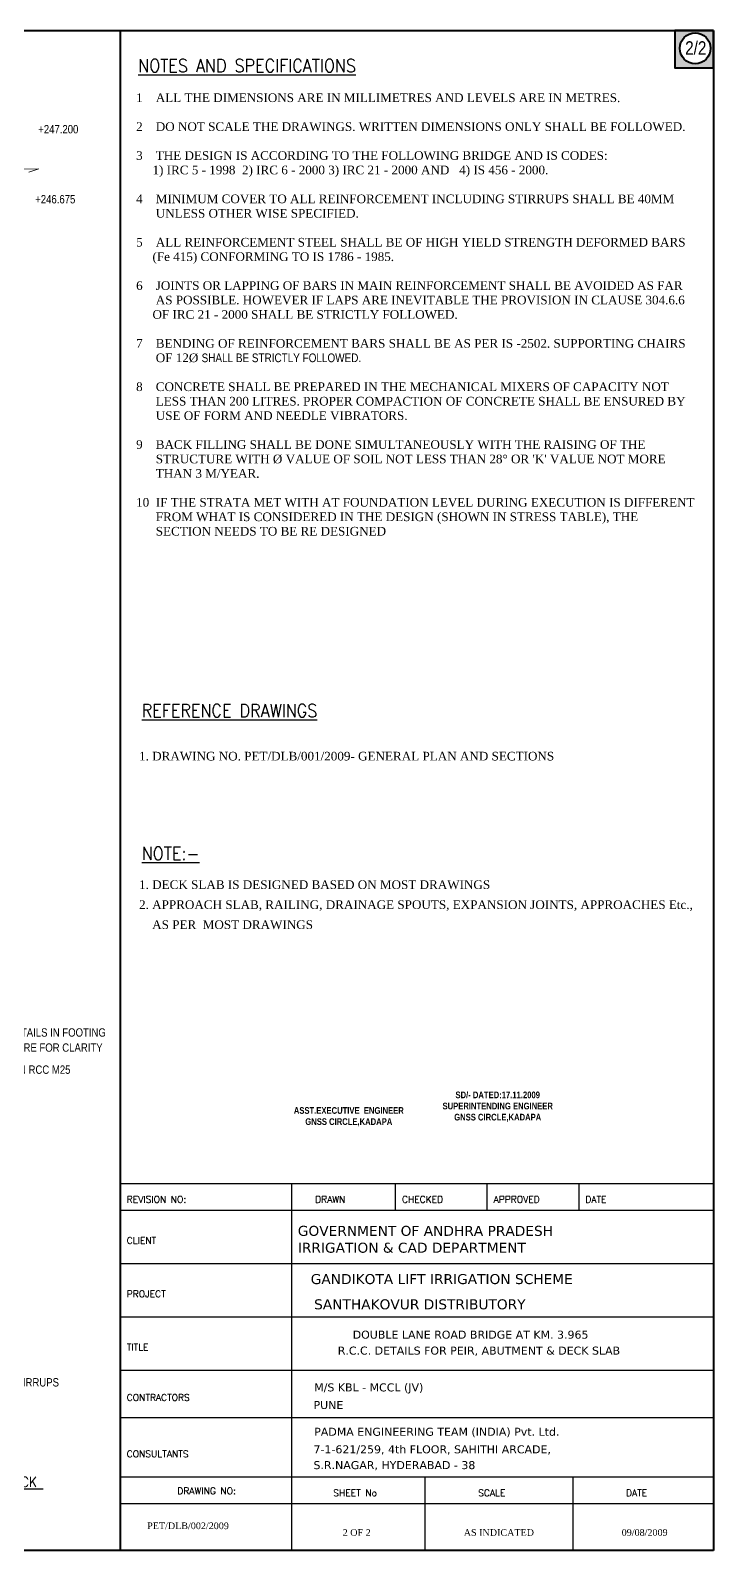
# Model space of a CAD drawing. Header units: millimetres. Extents: x 909709 to 971015, y -310804 to -265208.
# Drawn here: x 950531 to 971015, y -310804 to -265208 of the extents above; entities that cross this region are included whole.
import ezdxf
from ezdxf.enums import TextEntityAlignment as Align

# ---------------------------------------------------------------- set-up
doc = ezdxf.new("R2010")
doc.units = ezdxf.units.MM
doc.header["$LTSCALE"] = 300
doc.header["$MEASUREMENT"] = 0
for name, color, linetype, lineweight in [('DWG TEXT', 3, 'Continuous', 25), ('elevations', 7, 'Continuous', 25), ('MAIN', 7, 'Continuous', 25)]:
    doc.layers.add(name, color=color, linetype=linetype, lineweight=lineweight)
doc.layers.add('NOTES', color=7, linetype='Continuous')
doc.styles.add('ARIAL', font='times.ttf')
doc.styles.add('ARIAL NARROW', font='ARIALN.TTF', dxfattribs={"height": 250})
doc.styles.add('ROMANS', font='romans')
doc.styles.add('ROMANT', font='romant')
doc.styles.get("Standard").update_dxf_attribs({"font": 'ARIALN.TTF', "height": 200})
doc.styles.add('VERDANA', font='verdana.ttf')

msp = doc.modelspace()

# ---------------------------------------------------------------- hatches: boundary and pattern name
at = {"layer": 'elevations', "linetype": 'ByBlock'}
h = msp.add_hatch(color=0, dxfattribs=at)
h.paths.add_polyline_path([(971014.76, -265208.01), (969850.36, -265208.01), (969850.36, -266330.96), (971014.76, -266330.96)])
h.paths.add_polyline_path([(969999.56, -265745.24, -1), (970926.07, -265745.24, -1)], flags=16)

# ---------------------------------------------------------------- linework, layer by layer
at = {"layer": 'MAIN', "color": 0, "lineweight": 40}
for p, q in [((909708.72, -265208.01), (971014.76, -265208.01)), ((953220.53, -265208.01), (953220.53, -310804.47)), ((971014.76, -265208.01), (971014.76, -310804.47)), ((971014.76, -310804.47), (909708.72, -310804.47))]:
    msp.add_line(p, q, dxfattribs=at)
at = {"layer": 'MAIN', "color": 0, "lineweight": 9}
for p, q in [((950785.97, -269358), (950179.09, -269366.51)), ((950785.97, -269358.34), (950482.4, -269464.61))]:
    msp.add_line(p, q, dxfattribs=at)
at = {"layer": 'MAIN', "color": 0, "lineweight": 40}
msp.add_lwpolyline([(971014.76, -265208.01), (969850.36, -265208.01), (969850.36, -266330.96), (971014.76, -266330.96)], close=True, dxfattribs=at)
msp.add_circle((970462.81, -265745.24), 463.26, dxfattribs=at)
at = {"layer": 'NOTES', "color": 0, "linetype": 'ByBlock'}
for p, q in [((953220.53, -299795.12), (971014.76, -299795.12)), ((958363.33, -299795.12), (958363.33, -310804.47)), ((961470.44, -299795.12), (961470.44, -300595.12)), ((964220.44, -299795.12), (964220.44, -300595.12)), ((966970.44, -299795.12), (966970.44, -300595.12)), ((953220.53, -300595.12), (971014.76, -300595.12)), ((953220.53, -302195.12), (971014.76, -302195.12)), ((953220.53, -303795.12), (971014.76, -303795.12)), ((953220.53, -305395.12), (971014.76, -305395.12)), ((953220.53, -306808.67), (971014.76, -306808.67)), ((953220.53, -308595.12), (971014.76, -308595.12)), ((962357.18, -308595.12), (962357.18, -310804.47)), ((966796.12, -308595.12), (966796.12, -310804.47)), ((953220.53, -309395.12), (971014.76, -309395.12))]:
    msp.add_line(p, q, dxfattribs=at)

# ---------------------------------------------------------------- texts
at = {"color": 0, "style": 'ROMANT', "width": 0.9}
for s, p in [('%%UNOTES AND SPECIFICATIONS', (953763.47, -266459.22)), ('%%UREFERENCE DRAWINGS', (953868.61, -285803.82)), ('%%UNOTE:-', (953868.7, -290090.47))]:
    msp.add_text(s, height=390, dxfattribs=at).set_placement(p)
at = {"color": 0}
for s, height, style, p in [('1. DRAWING NO. PET/DLB/001/2009- GENERAL PLAN AND SECTIONS', 260, 'ARIAL', (953788.71, -287105.74)), ('1. DECK SLAB IS DESIGNED BASED ON MOST DRAWINGS', 260, 'ARIAL', (953788.79, -290960.38)), ('2. APPROACH SLAB, RAILING, DRAINAGE SPOUTS, EXPANSION JOINTS, APPROACHES Etc.,  ', 260, 'ARIAL', (953788.79, -291560.38)), ('    AS PER  MOST DRAWINGS', 260, 'ARIAL', (953788.79, -292160.38)), ('REVISION NO:', 200, 'ROMANS', (953421.09, -300368.77)), ('DRAWN', 200, 'ROMANS', (959068.16, -300368.77)), ('CHECKED', 200, 'ROMANS', (961671.09, -300368.77)), ('APPROVED', 200, 'ROMANS', (964421.09, -300368.77)), ('DATE', 200, 'ROMANS', (967171.09, -300368.77)), ('CLIENT', 200, 'ROMANS', (953421.09, -301605.28)), ('PROJECT', 200, 'ROMANS', (953421.09, -303205.28)), ('TITLE', 200, 'ROMANS', (953421.09, -304805.28)), ('CONTRACTORS', 200, 'ROMANS', (953421.09, -306312.06)), ('CONSULTANTS', 200, 'ROMANS', (953421.09, -308005.28)), ('DRAWING NO:', 200, 'ROMANS', (954934.42, -309115.17)), ('SHEET No', 200, 'ROMANS', (959610.22, -309174.7)), ('SCALE', 200, 'ROMANS', (963955.42, -309174.7)), ('DATE', 200, 'ROMANS', (968391.01, -309174.7)), ('PET/DLB/002/2009', 200, 'ARIAL', (954031.02, -310160.55)), ('2 OF 2', 200, 'ARIAL', (959894.67, -310361.6)), ('AS INDICATED', 200, 'ARIAL', (963523.72, -310361.6)), ('09/08/2009', 200, 'ARIAL', (968259.5, -310361.6))]:
    msp.add_text(s, height=height, dxfattribs=dict(at, style=style)).set_placement(p)
at = {"color": 0, "style": 'ROMANT', "width": 0.9}
msp.add_text('%%URCC DETAILS OF ABUTMENT BED BLOCK ', height=300, dxfattribs=at).set_placement((947218.93, -308896.86), align=Align.CENTER)
at = {"color": 0, "insert": (953700.63, -267097.14), "char_height": 260, "width": 20800, "attachment_point": 1, "style": 'ARIAL'}
msp.add_mtext("\\pt10920;1    ALL THE DIMENSIONS ARE IN MILLIMETRES AND LEVELS ARE IN METRES.\\P\\ptz;\\P2    DO NOT SCALE THE DRAWINGS. WRITTEN DIMENSIONS ONLY SHALL BE FOLLOWED.\\P\\P3    THE DESIGN IS ACCORDING TO THE FOLLOWING BRIDGE AND IS CODES: \\P     1) IRC 5 - 1998  2) IRC 6 - 2000 3) IRC 21 - 2000 AND   4) IS 456 - 2000. \\P\\P4    MINIMUM COVER TO ALL REINFORCEMENT INCLUDING STIRRUPS SHALL BE 40MM    \\P      UNLESS OTHER WISE SPECIFIED.\\P\\P5    ALL REINFORCEMENT STEEL SHALL BE OF HIGH YIELD STRENGTH DEFORMED BARS\\P     (Fe 415) CONFORMING TO IS 1786 - 1985.\\P\\P6    JOINTS OR LAPPING OF BARS IN MAIN REINFORCEMENT SHALL BE AVOIDED AS FAR  \\P      AS POSSIBLE. HOWEVER IF LAPS ARE INEVITABLE THE PROVISION IN CLAUSE 304.6.6  \\P     OF IRC 21 - 2000 SHALL BE STRICTLY FOLLOWED.\\P\\P7    BENDING OF REINFORCEMENT BARS SHALL BE AS PER IS -2502. SUPPORTING CHAIRS  \\P      OF 12Ø {\\fArial Narrow|b0|i0|c0|p32;SHALL BE STRICTLY FOLLOWED.\\P\\P}8    CONCRETE SHALL BE PREPARED IN THE MECHANICAL MIXERS OF CAPACITY NOT  \\P      LESS THAN 200 LITRES. PROPER COMPACTION OF CONCRETE SHALL BE ENSURED BY  \\P      USE OF FORM AND NEEDLE VIBRATORS.\\P\\P9    BACK FILLING SHALL BE DONE SIMULTANEOUSLY WITH THE RAISING OF THE \\P      STRUCTURE WITH Ø VALUE OF SOIL NOT LESS THAN 28° OR 'K' VALUE NOT MORE \\P      THAN 3 M/YEAR.\\P\\P10  IF THE STRATA MET WITH AT FOUNDATION LEVEL DURING EXECUTION IS DIFFERENT \\P      FROM WHAT IS CONSIDERED IN THE DESIGN (SHOWN IN STRESS TABLE), THE \\P      SECTION NEEDS TO BE RE DESIGNED", dxfattribs=at)
at = {"layer": 'DWG TEXT', "color": 0, "lineweight": 9, "style": 'ARIAL NARROW'}
msp.add_text('REINFORCEMENT DETAILS IN FOOTING', height=250, dxfattribs=at).set_placement((947271.94, -295388.97))
at = {"layer": 'DWG TEXT', "color": 0, "lineweight": 9, "char_height": 250, "attachment_point": 4, "style": 'ARIAL NARROW'}
for s, insert in [(' IS NOT INDICATED HERE FOR CLARITY', (947190.54, -295718.09)), ('800 THICK SOLID PIER IN RCC M25', (946926.53, -296380.08)), ('#12 -  2 LEGGED STIRRUPS ', (947615.49, -305759.24))]:
    msp.add_mtext(s, dxfattribs=dict(at, insert=insert))
at = {"layer": 'DWG TEXT', "color": 0, "linetype": 'ByBlock', "char_height": 200, "width": 7769.7046, "attachment_point": 1}
for s, insert in [('\\pxqc;{\\fArial Narrow|b1|i0|c0|p34;SD/- DATED:17.11.2009\\PSUPERINTENDING ENGINEER\\PGNSS CIRCLE,KADAPA}', (960657.44, -297036.38)), ('\\pxqc;{\\fArial Narrow|b1|i0|c0|p34;\\PASST.EXECUTIVE  ENGINEER\\PGNSS CIRCLE,KADAPA}', (956192.23, -297170.19))]:
    msp.add_mtext(s, dxfattribs=dict(at, insert=insert))
at = {"layer": 'elevations', "color": 0, "linetype": 'ByBlock', "char_height": 250, "width": 2930.8252, "attachment_point": 1, "style": 'ARIAL NARROW'}
for s, insert in [(' +247.200', (950686.69, -268046.98)), (' +246.675', (950594.96, -270146.98))]:
    msp.add_mtext(s, dxfattribs=dict(at, insert=insert))
at = {"layer": 'MAIN', "color": 0, "lineweight": 9, "style": 'ARIAL NARROW'}
msp.add_text('2/2', height=400, dxfattribs=at).set_placement((970162.41, -265934.21))
at = {"layer": 'NOTES', "color": 0, "linetype": 'ByBlock', "style": 'VERDANA'}
for s, height, p in [('GOVERNMENT OF ANDHRA PRADESH', 300, (958548.7, -301363.79)), ('IRRIGATION & CAD DEPARTMENT', 300, (958548.7, -301869.39)), ('GANDIKOTA LIFT IRRIGATION SCHEME', 300, (958935.45, -302810.06)), ('SANTHAKOVUR DISTRIBUTORY ', 300, (959037.25, -303567.6)), ('DOUBLE LANE ROAD BRIDGE AT KM. 3.965', 240, (960193.83, -304447.35)), ('R.C.C. DETAILS FOR PEIR, ABUTMENT & DECK SLAB', 240, (959745.82, -304925.94)), ('M/S KBL - MCCL (JV)', 240, (959039.6, -306029.34)), ('PUNE', 240, (959018.62, -306556.94)), ('PADMA ENGINEERING TEAM (INDIA) Pvt. Ltd.', 240, (959039.6, -307359.85)), ('7-1-621/259, 4th FLOOR, SAHITHI ARCADE,   ', 240, (959018.62, -307887.45)), ('S.R.NAGAR, HYDERABAD - 38', 240, (959018.62, -308360.28))]:
    msp.add_text(s, height=height, dxfattribs=at).set_placement(p)

doc.saveas('drawing.dxf')
